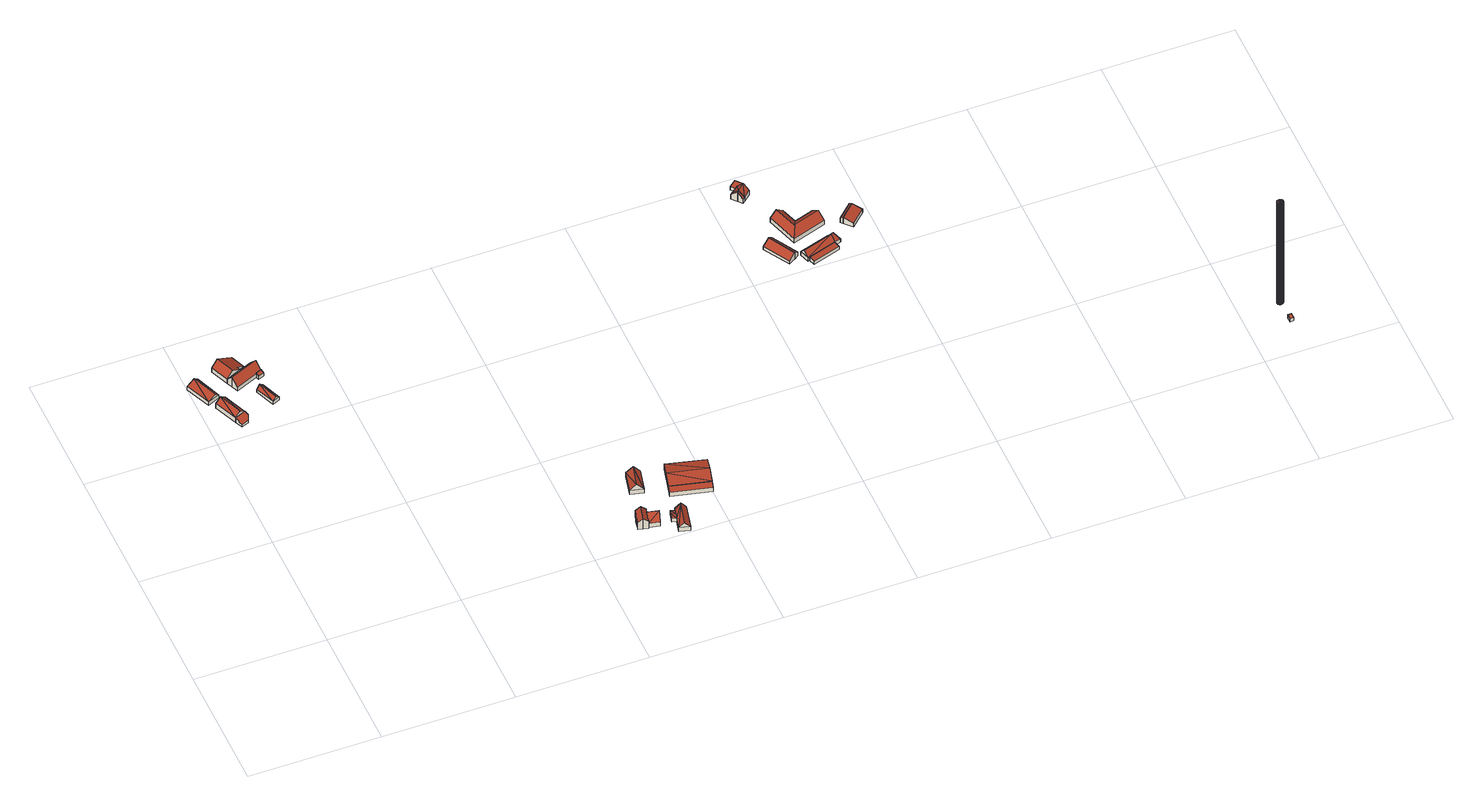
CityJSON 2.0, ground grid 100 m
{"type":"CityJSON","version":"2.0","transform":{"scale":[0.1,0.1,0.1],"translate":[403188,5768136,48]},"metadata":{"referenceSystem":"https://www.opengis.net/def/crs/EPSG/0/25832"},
"CityObjects":{
"building1":{"type":"Building","attributes":{"Gemeindeschluessel":"05566012","Geometrietyp2DReferenz":"3000","function":"31001_2700","roofType":"3100","measuredHeight":6.45},"geometry":[{"type":"Solid","lod":"2","boundaries":[[[[0,1,2,3]],[[4,5,1,0]],[[6,7,5,4]],[[3,2,7,6]],[[0,8,4]],[[6,9,3]],[[3,9,8]],[[8,0,3]],[[9,6,4]],[[4,8,9]],[[1,5,7,2]]]],"semantics":{"surfaces":[{"type":"WallSurface"},{"type":"RoofSurface"},{"type":"GroundSurface"}],"values":[[0,0,0,0,0,0,1,1,1,1,2]]}}]},
"building2":{"type":"Building","attributes":{"Gemeindeschluessel":"05566012","Geometrietyp2DReferenz":"3000","function":"31001_2700"},"children":["building2-1","building2-2"]},
"building2-1":{"type":"BuildingPart","attributes":{"roofType":"2100","measuredHeight":4.78},"parents":["building2"],"geometry":[{"type":"Solid","lod":"2","boundaries":[[[[10,11,12,13,14]],[[15,16,11,10]],[[17,18,16,15]],[[19,20,21,18,17]],[[15,10,14,22,23,19,17]],[[12,11,16,18,21]],[[22,14,13]],[[19,23,20]],[[12,21,20,13]],[[20,23,22,13]]]],"semantics":{"surfaces":[{"type":"WallSurface"},{"type":"RoofSurface"},{"type":"GroundSurface"},{"type":"ClosureSurface"}],"values":[[0,0,0,0,1,2,0,0,3,3]]}}]},
"building2-2":{"type":"BuildingPart","attributes":{"roofType":"3100","measuredHeight":8.36},"parents":["building2"],"geometry":[{"type":"Solid","lod":"2","boundaries":[[[[13,12,24,25]],[[26,27,21,20]],[[25,24,27,26]],[[26,28,25]],[[29,22,13,25]],[[25,28,29]],[[20,23,29,28]],[[28,26,20]],[[12,21,27,24]],[[12,13,20,21]],[[29,23,22]],[[22,23,20,13]]]],"semantics":{"surfaces":[{"type":"WallSurface"},{"type":"RoofSurface"},{"type":"GroundSurface"},{"type":"ClosureSurface"}],"values":[[0,0,0,0,1,1,1,1,2,3,0,3]]}}]},
"building3":{"type":"Building","attributes":{"Gemeindeschluessel":"05566012","Geometrietyp2DReferenz":"3000","function":"31001_2700","roofType":"5000","measuredHeight":8.89},"geometry":[{"type":"Solid","lod":"2","boundaries":[[[[30,31,32,33]],[[34,35,31,30]],[[36,37,35,34]],[[38,39,37,36]],[[40,41,39,38]],[[33,32,41,40]],[[42,43,30,33]],[[36,34,43,42,40,38]],[[40,42,33]],[[30,43,34]],[[31,35,37,39,41,32]]]],"semantics":{"surfaces":[{"type":"WallSurface"},{"type":"RoofSurface"},{"type":"GroundSurface"}],"values":[[0,0,0,0,0,0,1,1,0,0,2]]}}]},
"building4":{"type":"Building","attributes":{"name":"Waltersmann","Gemeindeschluessel":"05566012","Geometrietyp2DReferenz":"3000","function":"31001_1000"},"address":[{"country":"Germany","locality":"Greven","thoroughfareNumber":"10","thoroughfareName":"Am Max-Klemens-Kanal"}],"children":["building4-1","building4-2"]},
"building4-1":{"type":"BuildingPart","attributes":{"roofType":"3100","measuredHeight":9.88},"parents":["building4"],"geometry":[{"type":"Solid","lod":"2","boundaries":[[[[44,45,46,47]],[[48,49,45,44]],[[50,51,49,48]],[[52,53,51,50]],[[54,55,53,52]],[[56,57,58,59]],[[60,61,57,56]],[[62,63,61,60]],[[64,65,63,62]],[[47,46,65,64]],[[56,59,54,52,50,48,60]],[[44,47,64,62,60,48]],[[45,49,51,53,55,58,57,61,63,65,46]],[[58,55,54,59]]]],"semantics":{"surfaces":[{"type":"WallSurface"},{"type":"RoofSurface"},{"type":"GroundSurface"},{"type":"ClosureSurface"}],"values":[[0,0,0,0,0,0,0,0,0,0,1,1,2,3]]}}]},
"building4-2":{"type":"BuildingPart","attributes":{"roofType":"2100","measuredHeight":4.54},"parents":["building4"],"geometry":[{"type":"Solid","lod":"2","boundaries":[[[[66,59,58,67,68]],[[69,70,55,54,71]],[[68,67,70,69]],[[71,66,68,69]],[[58,55,70,67]],[[59,66,71,54]],[[55,58,59,54]]]],"semantics":{"surfaces":[{"type":"WallSurface"},{"type":"RoofSurface"},{"type":"GroundSurface"},{"type":"ClosureSurface"}],"values":[[0,0,0,1,2,0,3]]}}]},
"building5":{"type":"Building","attributes":{"Gemeindeschluessel":"05566012","Geometrietyp2DReferenz":"3000","function":"31001_2700","roofType":"3100","measuredHeight":6.02},"geometry":[{"type":"Solid","lod":"2","boundaries":[[[[72,73,74,75]],[[76,77,73,72]],[[78,79,77,76]],[[75,74,79,78]],[[72,80,76]],[[78,81,75]],[[80,72,75]],[[75,81,80]],[[76,80,81]],[[81,78,76]],[[73,77,79,74]]]],"semantics":{"surfaces":[{"type":"WallSurface"},{"type":"RoofSurface"},{"type":"GroundSurface"}],"values":[[0,0,0,0,0,0,1,1,1,1,2]]}}]},
"building6":{"type":"Building","attributes":{"Gemeindeschluessel":"05515000","Geometrietyp2DReferenz":"3000","function":"31001_1000"},"address":[{"country":"Germany","locality":"Münster","thoroughfareNumber":"66","thoroughfareName":"Wiethölterdamm"}],"children":["building6-1","building6-2"]},
"building6-1":{"type":"BuildingPart","attributes":{"roofType":"3100","measuredHeight":10.24},"parents":["building6"],"geometry":[{"type":"Solid","lod":"2","boundaries":[[[[82,83,84,85]],[[86,87,83,82]],[[88,89,87,86]],[[82,90,86]],[[91,90,82]],[[82,85,92,91]],[[90,91,93,88]],[[88,86,90]],[[83,87,89,84]],[[89,88,85,84]],[[92,93,91]],[[92,85,88,93]]]],"semantics":{"surfaces":[{"type":"WallSurface"},{"type":"RoofSurface"},{"type":"GroundSurface"},{"type":"ClosureSurface"}],"values":[[0,0,0,0,1,1,1,1,2,3,0,3]]}}]},
"building6-2":{"type":"BuildingPart","attributes":{"roofType":"3100","measuredHeight":10.19},"parents":["building6"],"geometry":[{"type":"Solid","lod":"2","boundaries":[[[[94,89,88,95]],[[96,97,89,94]],[[98,99,97,96]],[[100,101,99,98]],[[102,103,101,100]],[[104,105,103,102]],[[106,107,105,104]],[[108,109,107,106]],[[110,111,109,108]],[[112,113,111,110]],[[114,115,113,112]],[[116,84,115,114]],[[85,84,116]],[[110,108,106,104,102,100,98,112]],[[96,94,95,93,92,116,114,112,98]],[[89,97,99,101,103,105,107,109,111,113,115,84]],[[93,95,88]],[[116,92,85]],[[89,84,85,88]],[[85,92,93,88]]]],"semantics":{"surfaces":[{"type":"WallSurface"},{"type":"RoofSurface"},{"type":"GroundSurface"},{"type":"ClosureSurface"}],"values":[[0,0,0,0,0,0,0,0,0,0,0,0,0,1,1,2,0,0,3,3]]}}]},
"building7":{"type":"Building","attributes":{"Gemeindeschluessel":"05515000","Geometrietyp2DReferenz":"3000","function":"31001_1000","roofType":"3100","measuredHeight":9.29},"address":[{"country":"Germany","locality":"Münster","thoroughfareNumber":"66a","thoroughfareName":"Wiethölterdamm"}],"geometry":[{"type":"Solid","lod":"2","boundaries":[[[[117,118,119,120]],[[121,122,118,117]],[[123,124,122,121]],[[120,119,124,123]],[[117,125,121]],[[123,126,120]],[[126,125,117]],[[117,120,126]],[[123,121,125]],[[125,126,123]],[[118,122,124,119]]]],"semantics":{"surfaces":[{"type":"WallSurface"},{"type":"RoofSurface"},{"type":"GroundSurface"}],"values":[[0,0,0,0,0,0,1,1,1,1,2]]}}]},
"building8":{"type":"Building","attributes":{"Gemeindeschluessel":"05515000","Geometrietyp2DReferenz":"3000","function":"31001_2700","roofType":"3100","measuredHeight":3.88},"geometry":[{"type":"Solid","lod":"2","boundaries":[[[[127,128,129,130]],[[131,132,128,127]],[[133,134,132,131]],[[130,129,134,133]],[[127,135,131]],[[133,136,130]],[[130,136,135]],[[135,127,130]],[[136,133,131]],[[131,135,136]],[[128,132,134,129]]]],"semantics":{"surfaces":[{"type":"WallSurface"},{"type":"RoofSurface"},{"type":"GroundSurface"}],"values":[[0,0,0,0,0,0,1,1,1,1,2]]}}]},
"building9":{"type":"Building","attributes":{"Gemeindeschluessel":"05515000","Geometrietyp2DReferenz":"3000","function":"31001_2700","roofType":"5000","measuredHeight":8.25},"geometry":[{"type":"Solid","lod":"2","boundaries":[[[[137,138,139,140]],[[141,142,138,137]],[[143,144,142,141]],[[145,146,144,143]],[[147,148,146,145]],[[140,139,148,147]],[[143,149,150,145]],[[149,141,137]],[[149,137,140]],[[149,140,147]],[[147,150,149]],[[145,150,147]],[[141,149,143]],[[138,142,144,146,148,139]]]],"semantics":{"surfaces":[{"type":"WallSurface"},{"type":"RoofSurface"},{"type":"GroundSurface"}],"values":[[0,0,0,0,0,0,1,1,1,1,1,0,0,2]]}}]},
"building10":{"type":"Building","attributes":{"Gemeindeschluessel":"05515000","Geometrietyp2DReferenz":"3000","function":"51009_1610","roofType":"2100","measuredHeight":5.05},"geometry":[{"type":"Solid","lod":"2","boundaries":[[[[151,152,153,154]],[[155,156,152,151]],[[157,158,156,155]],[[154,153,158,157]],[[155,151,154,157]],[[152,156,158,153]]]],"semantics":{"surfaces":[{"type":"WallSurface"},{"type":"RoofSurface"},{"type":"GroundSurface"}],"values":[[0,0,0,0,1,2]]}}]},
"building11":{"type":"Building","attributes":{"Gemeindeschluessel":"05515000","Geometrietyp2DReferenz":"3000","function":"31001_1000","roofType":"3100","measuredHeight":7.24},"geometry":[{"type":"Solid","lod":"2","boundaries":[[[[159,160,161,162]],[[163,164,160,159]],[[165,166,164,163]],[[162,161,166,165]],[[159,167,163]],[[165,168,162]],[[167,159,162]],[[162,168,167]],[[163,167,168]],[[168,165,163]],[[160,164,166,161]]]],"semantics":{"surfaces":[{"type":"WallSurface"},{"type":"RoofSurface"},{"type":"GroundSurface"}],"values":[[0,0,0,0,0,0,1,1,1,1,2]]}}]},
"building12":{"type":"Building","attributes":{"Gemeindeschluessel":"05515000","Geometrietyp2DReferenz":"3000","function":"31001_2700","roofType":"2100","measuredHeight":6.75},"geometry":[{"type":"Solid","lod":"2","boundaries":[[[[169,170,171,172]],[[173,174,170,169]],[[175,176,174,173]],[[172,171,176,175]],[[173,169,172,175]],[[170,174,176,171]]]],"semantics":{"surfaces":[{"type":"WallSurface"},{"type":"RoofSurface"},{"type":"GroundSurface"}],"values":[[0,0,0,0,1,2]]}}]},
"building13":{"type":"Building","attributes":{"Gemeindeschluessel":"05515000","Geometrietyp2DReferenz":"3000","function":"51009_1610","roofType":"2100","measuredHeight":6.59},"geometry":[{"type":"Solid","lod":"2","boundaries":[[[[177,178,179,180]],[[181,182,178,177]],[[173,183,182,181]],[[180,179,183,173]],[[181,177,180,173]],[[178,182,183,179]]]],"semantics":{"surfaces":[{"type":"WallSurface"},{"type":"RoofSurface"},{"type":"GroundSurface"}],"values":[[0,0,0,0,1,2]]}}]},
"building14":{"type":"Building","attributes":{"Gemeindeschluessel":"05515000","Geometrietyp2DReferenz":"3000","function":"51009_1610","roofType":"2100","measuredHeight":8.28},"geometry":[{"type":"Solid","lod":"2","boundaries":[[[[184,185,186,187]],[[188,189,185,184]],[[190,191,189,188]],[[187,186,191,190]],[[188,184,187,190]],[[185,189,191,186]]]],"semantics":{"surfaces":[{"type":"WallSurface"},{"type":"RoofSurface"},{"type":"GroundSurface"}],"values":[[0,0,0,0,1,2]]}}]},
"building15":{"type":"Building","attributes":{"Gemeindeschluessel":"05515000","Geometrietyp2DReferenz":"3000","function":"31001_1000"},"address":[{"country":"Germany","locality":"Münster","thoroughfareNumber":"98","thoroughfareName":"Wiethölterdamm"}],"children":["building15-1","building15-2"]},
"building15-1":{"type":"BuildingPart","attributes":{"roofType":"3100","measuredHeight":9.08},"parents":["building15"],"geometry":[{"type":"Solid","lod":"2","boundaries":[[[[192,193,194,190]],[[195,196,197,198]],[[199,200,196,195]],[[201,202,200,199]],[[203,204,202,201]],[[190,194,204,203]],[[190,203,205]],[[205,206,207,188,190]],[[206,205,208,199]],[[199,195,198,209,206]],[[208,201,199]],[[208,205,203,201]],[[188,192,190]],[[193,197,196,200,202,204,194]],[[193,192,198,197]],[[207,206,209]],[[188,207,209,198,192]]]],"semantics":{"surfaces":[{"type":"WallSurface"},{"type":"RoofSurface"},{"type":"GroundSurface"},{"type":"ClosureSurface"}],"values":[[0,0,0,0,0,0,1,1,1,1,0,0,0,2,3,0,3]]}}]},
"building15-2":{"type":"BuildingPart","attributes":{"roofType":"2100","measuredHeight":9.32},"parents":["building15"],"geometry":[{"type":"Solid","lod":"2","boundaries":[[[[210,211,212,213]],[[214,198,197,211,210]],[[213,212,193,192,188,215]],[[207,209,214,210,213,215]],[[211,197,193,212]],[[207,215,188]],[[198,214,209]],[[193,197,198,192]],[[198,209,207,188,192]]]],"semantics":{"surfaces":[{"type":"WallSurface"},{"type":"RoofSurface"},{"type":"GroundSurface"},{"type":"ClosureSurface"}],"values":[[0,0,0,1,2,0,0,3,3]]}}]},
"building16":{"type":"Building","attributes":{"Gemeindeschluessel":"05515000","Geometrietyp2DReferenz":"3000","function":"51009_1610","roofType":"1000","measuredHeight":3.33},"geometry":[{"type":"Solid","lod":"2","boundaries":[[[[216,217,218,219]],[[220,221,217,216]],[[222,223,221,220]],[[224,225,223,222]],[[226,227,225,224]],[[219,218,227,226]],[[224,222,220,216,219,226]],[[217,221,223,225,227,218]]]],"semantics":{"surfaces":[{"type":"WallSurface"},{"type":"RoofSurface"},{"type":"GroundSurface"}],"values":[[0,0,0,0,0,0,1,2]]}}]},
"building17":{"type":"Building","attributes":{"Gemeindeschluessel":"05515000","Geometrietyp2DReferenz":"3000","function":"31001_2700","roofType":"5000","measuredHeight":7.88},"geometry":[{"type":"Solid","lod":"2","boundaries":[[[[228,229,230,231]],[[232,233,229,228]],[[234,235,233,232]],[[236,237,235,234]],[[231,230,237,236]],[[238,236,234,239]],[[232,228,231,238]],[[238,239,232]],[[238,231,236]],[[239,234,232]],[[229,233,235,237,230]]]],"semantics":{"surfaces":[{"type":"WallSurface"},{"type":"RoofSurface"},{"type":"GroundSurface"}],"values":[[0,0,0,0,0,1,1,1,0,0,2]]}}]},
"building18":{"type":"Building","attributes":{"Gemeindeschluessel":"05515000","Geometrietyp2DReferenz":"3000","function":"51009_1610","roofType":"2100","measuredHeight":3.57},"geometry":[{"type":"Solid","lod":"2","boundaries":[[[[240,241,242,243]],[[244,245,241,240]],[[246,247,245,244]],[[243,242,247,246]],[[244,240,243,246]],[[241,245,247,242]]]],"semantics":{"surfaces":[{"type":"WallSurface"},{"type":"RoofSurface"},{"type":"GroundSurface"}],"values":[[0,0,0,0,1,2]]}}]},
"building19":{"type":"Building","attributes":{"Gemeindeschluessel":"05515000","Geometrietyp2DReferenz":"3000","function":"31001_1000","roofType":"5000","measuredHeight":9.31},"address":[{"country":"Germany","locality":"Münster","thoroughfareNumber":"96","thoroughfareName":"Wiethölterdamm"}],"geometry":[{"type":"Solid","lod":"2","boundaries":[[[[248,249,250,251]],[[252,253,249,248]],[[254,255,253,252]],[[256,257,255,254]],[[258,259,257,256]],[[251,250,259,258]],[[260,261,258,256,262]],[[262,256,254,263]],[[254,252,263]],[[262,263,252,248,260]],[[260,248,251,261]],[[251,258,261]],[[249,253,255,257,259,250]]]],"semantics":{"surfaces":[{"type":"WallSurface"},{"type":"RoofSurface"},{"type":"GroundSurface"}],"values":[[0,0,0,0,0,0,1,1,0,1,1,0,2]]}}]},
"building20":{"type":"Building","attributes":{"Gemeindeschluessel":"05515000","Geometrietyp2DReferenz":"3000","function":"31001_2700","roofType":"2100","measuredHeight":3.37},"geometry":[{"type":"Solid","lod":"2","boundaries":[[[[264,265,237,266]],[[267,268,265,264]],[[269,230,268,267]],[[266,237,230,269]],[[267,264,266,269]],[[265,268,230,237]]]],"semantics":{"surfaces":[{"type":"WallSurface"},{"type":"RoofSurface"},{"type":"GroundSurface"}],"values":[[0,0,0,0,1,2]]}}]},
"building21":{"type":"Building","attributes":{"Gemeindeschluessel":"05515000","Geometrietyp2DReferenz":"3000","function":"51009_1610","roofType":"2100","measuredHeight":5.8},"geometry":[{"type":"Solid","lod":"2","boundaries":[[[[270,271,272,273]],[[274,275,271,270]],[[276,277,275,274]],[[273,272,277,276]],[[274,270,273,276]],[[271,275,277,272]]]],"semantics":{"surfaces":[{"type":"WallSurface"},{"type":"RoofSurface"},{"type":"GroundSurface"}],"values":[[0,0,0,0,1,2]]}}]},
"building22":{"type":"Building","attributes":{"Gemeindeschluessel":"05515000","Geometrietyp2DReferenz":"3000","function":"31001_2700","roofType":"2100","measuredHeight":5.85},"geometry":[{"type":"Solid","lod":"2","boundaries":[[[[278,275,279,280]],[[281,271,275,278]],[[282,283,271,281]],[[280,279,283,282]],[[281,278,280,282]],[[275,271,283,279]]]],"semantics":{"surfaces":[{"type":"WallSurface"},{"type":"RoofSurface"},{"type":"GroundSurface"}],"values":[[0,0,0,0,1,2]]}}]},
"building23":{"type":"Building","attributes":{"Gemeindeschluessel":"05515000","Geometrietyp2DReferenz":"3000","function":"31001_2500","roofType":"1000","measuredHeight":3.07},"address":[{"country":"Germany","locality":"Münster","thoroughfareNumber":"43d","thoroughfareName":"Sprakelweg"}],"geometry":[{"type":"Solid","lod":"2","boundaries":[[[[284,285,286,287]],[[288,289,285,284]],[[290,291,289,288]],[[287,286,291,290]],[[288,284,287,290]],[[285,289,291,286]]]],"semantics":{"surfaces":[{"type":"WallSurface"},{"type":"RoofSurface"},{"type":"GroundSurface"}],"values":[[0,0,0,0,1,2]]}}]},
"building24":{"type":"Building","attributes":{"Geometrietyp2DReferenz":"1000","Gemeindeschluessel":"05515000","function":"51002_1220","roofType":"9999","measuredHeight":100.75},"geometry":[{"type":"Solid","lod":"2","boundaries":[[[[292,293,294]],[[293,295,294]],[[296,297,292]],[[297,293,292]],[[298,299,296]],[[299,297,296]],[[300,301,298]],[[301,299,298]],[[302,303,300]],[[303,301,300]],[[304,305,302]],[[305,303,302]],[[306,307,304]],[[307,305,304]],[[308,309,306]],[[309,307,306]],[[310,311,308]],[[311,309,308]],[[312,313,310]],[[313,311,310]],[[314,315,312]],[[315,313,312]],[[316,317,314]],[[317,315,314]],[[318,319,316]],[[319,317,316]],[[320,321,318]],[[321,319,318]],[[322,323,320]],[[323,321,320]],[[324,325,322]],[[325,323,322]],[[326,327,324]],[[327,325,324]],[[328,329,326]],[[329,327,326]],[[330,331,328]],[[331,329,328]],[[294,295,330]],[[295,331,330]],[[295,293,331]],[[293,297,331]],[[297,299,331]],[[299,301,331]],[[301,303,331]],[[303,305,331]],[[305,307,331]],[[307,309,331]],[[309,311,331]],[[311,313,331]],[[313,315,331]],[[315,317,331]],[[317,319,331]],[[319,321,331]],[[321,323,331]],[[323,325,331]],[[325,327,331]],[[327,329,331]],[[292,294,296]],[[294,330,296]],[[330,328,296]],[[328,326,296]],[[326,324,296]],[[324,322,296]],[[322,320,296]],[[320,318,296]],[[318,316,296]],[[316,314,296]],[[314,312,296]],[[312,310,296]],[[310,308,296]],[[308,306,296]],[[306,304,296]],[[304,302,296]],[[302,300,296]],[[300,298,296]]]],"semantics":{"surfaces":[{"type":"WallSurface"},{"type":"GroundSurface"},{"type":"RoofSurface"}],"values":[[0,0,0,0,0,0,0,0,0,0,0,0,0,0,0,0,0,0,0,0,0,0,0,0,0,0,0,0,0,0,0,0,0,0,0,0,0,0,0,0,1,1,1,1,1,1,1,1,1,1,1,1,1,1,1,1,1,1,2,2,2,2,2,2,2,2,2,2,2,2,2,2,2,2,2,2]]}}]}
},
"vertices":[
[1,2565,43],[1,2565,9],[83,2369,9],[83,2369,43],[96,2603,43],[96,2603,9],[175,2408,43],[175,2408,9],[64,2590,73],[145,2395,73],
[289,2156,46],[289,2156,10],[277,2184,10],[277,2184,55],[277,2184,58],[272,2113,32],[272,2113,10],[219,2092,32],[219,2092,10],[195,2149,57],[195,2149,55],[195,2149,10],[274,2183,57],[197,2151,57],
[202,2363,10],[202,2363,55],[120,2329,55],[120,2329,10],[161,2346,93],[236,2167,93],
[222,2654,53],[222,2654,13],[280,2514,13],[280,2514,53],[401,2730,14],[401,2730,13],[447,2619,14],[447,2619,13],[384,2592,56],[384,2592,13],[396,2562,57],[396,2562,13],[330,2534,102],[271,2675,102],
[490,2601,52],[490,2601,14],[396,2562,14],[396,2562,53],[510,2553,112],[510,2553,14],[529,2508,55],[529,2508,14],[528,2507,55],[528,2507,14],[529,2505,52],[529,2505,14],[319,2417,52],[319,2417,14],[484,2487,14],[484,2487,52],[299,2465,112],[299,2465,14],[279,2513,52],[279,2513,14],[280,2514,52],[280,2514,14],
[484,2487,59],[495,2462,14],[495,2462,47],[539,2481,47],[539,2481,14],[529,2505,59],
[553,2231,43],[553,2231,13],[492,2382,13],[492,2382,43],[498,2208,43],[498,2208,13],[437,2358,43],[437,2358,13],[526,2219,73],[464,2370,73],
[2559,218,64],[2559,218,23],[2478,237,23],[2478,237,64],[2534,116,64],[2534,116,23],[2453,135,64],[2453,135,23],[2546,167,125],[2466,186,125],[2473,215,90],[2458,157,90],
[2453,135,91],[2453,135,90],[2451,128,90],[2451,128,23],[2415,136,125],[2415,136,23],[2378,145,90],[2378,145,23],[2387,183,90],[2387,183,23],[2386,183,89],[2386,183,23],[2396,225,89],[2396,225,23],[2397,224,90],[2397,224,23],[2407,262,90],[2407,262,23],[2443,253,125],[2443,253,23],[2480,245,90],[2480,245,23],[2478,237,90],
[2490,640,68],[2490,640,26],[2450,472,26],[2450,472,68],[2589,616,68],[2589,616,26],[2548,448,68],[2548,448,26],[2540,628,119],[2499,460,119],
[2623,124,55],[2623,124,23],[2656,116,23],[2656,116,55],[2641,199,55],[2641,199,23],[2674,191,55],[2674,191,23],[2632,162,62],[2665,153,62],
[2674,191,62],[2674,191,22],[2656,116,22],[2656,116,62],[2677,205,62],[2677,205,22],[2757,186,62],[2757,186,22],[2713,0,62],[2713,0,22],[2633,20,62],[2633,20,22],[2718,195,105],[2674,10,105],
[2713,401,76],[2713,401,26],[2699,351,26],[2699,351,66],[3007,330,76],[3007,330,26],[2995,279,66],[2995,279,26],
[3056,535,77],[3056,535,27],[2762,607,27],[2762,607,77],[3007,330,77],[3007,330,27],[2713,401,77],[2713,401,27],[3032,432,99],[2737,504,99],
[4243,2323,83],[4243,2323,16],[4189,2292,16],[4189,2292,44],[4356,2123,81],[4356,2123,16],[4306,2092,44],[4306,2092,16],
[4274,2341,55],[4274,2341,15],[4243,2323,15],[4243,2323,81],[4386,2142,55],[4386,2142,15],[4356,2123,15],
[4199,2784,97],[4199,2784,14],[4227,2751,14],[4227,2751,54],[4215,2799,97],[4215,2799,14],[4244,2765,54],[4244,2765,14],
[4215,2799,54],[4215,2799,10],[4244,2765,10],[4224,2874,54],[4224,2874,10],[4182,2838,10],[4182,2838,54],[4237,2885,54],[4237,2885,10],[4250,2870,54],[4250,2870,10],[4299,2813,54],[4299,2813,10],[4268,2849,101],[4213,2801,101],[4213,2801,100],[4250,2870,74],[4198,2818,78],
[4165,2823,55],[4165,2823,10],[4199,2784,10],[4199,2784,103],[4182,2838,55],[4215,2799,103],
[4224,2874,41],[4224,2874,8],[4237,2885,8],[4237,2885,41],[4194,2908,41],[4194,2908,8],[4245,2952,41],[4245,2952,8],[4288,2903,41],[4288,2903,8],[4250,2870,41],[4250,2870,8],
[4446,2072,52],[4446,2072,14],[4661,2140,14],[4661,2140,52],[4434,2068,52],[4434,2068,14],[4410,2144,52],[4410,2144,14],[4638,2215,52],[4638,2215,14],[4649,2177,93],[4422,2106,93],
[4675,2094,46],[4675,2094,16],[4661,2140,16],[4661,2140,51],[4461,2025,46],[4461,2025,16],[4446,2072,51],[4446,2072,16],
[4414,2272,50],[4414,2272,10],[4672,2355,10],[4672,2355,50],[4334,2520,50],[4334,2520,10],[4441,2556,50],[4441,2556,10],[4483,2427,50],[4483,2427,10],[4632,2476,50],[4632,2476,10],[4454,2351,103],[4652,2415,103],[4446,2355,97],[4388,2538,97],
[4688,2231,44],[4688,2231,14],[4638,2215,48],[4711,2156,44],[4711,2156,14],[4661,2140,48],
[4903,2420,68],[4903,2420,10],[4889,2434,10],[4889,2434,57],[4795,2316,68],[4795,2316,10],[4781,2330,57],[4781,2330,10],
[4795,2316,69],[4851,2258,10],[4851,2258,44],[4903,2420,69],[4959,2362,44],[4959,2362,10],
[7302,281,42],[7302,281,11],[7330,282,11],[7330,282,42],[7300,324,42],[7300,324,11],[7328,325,42],[7328,325,11],
[7323,473,1040],[7323,473,32],[7318,480,1040],[7318,480,32],[7325,466,1040],[7325,466,32],[7325,458,1040],[7325,458,32],[7323,450,1040],[7323,450,32],[7318,444,1040],[7318,444,32],[7312,440,1040],[7312,440,32],[7304,437,1040],[7304,437,32],[7296,437,1040],[7296,437,32],[7289,440,1040],[7289,440,32],[7283,444,1040],[7283,444,32],[7278,450,1040],[7278,450,32],[7276,458,1040],[7276,458,32],[7276,466,1040],[7276,466,32],[7278,473,1040],[7278,473,32],[7283,480,1040],[7283,480,32],[7289,484,1040],[7289,484,32],[7296,487,1040],[7296,487,32],[7304,487,1040],[7304,487,32],[7312,484,1040],[7312,484,32]
]}
